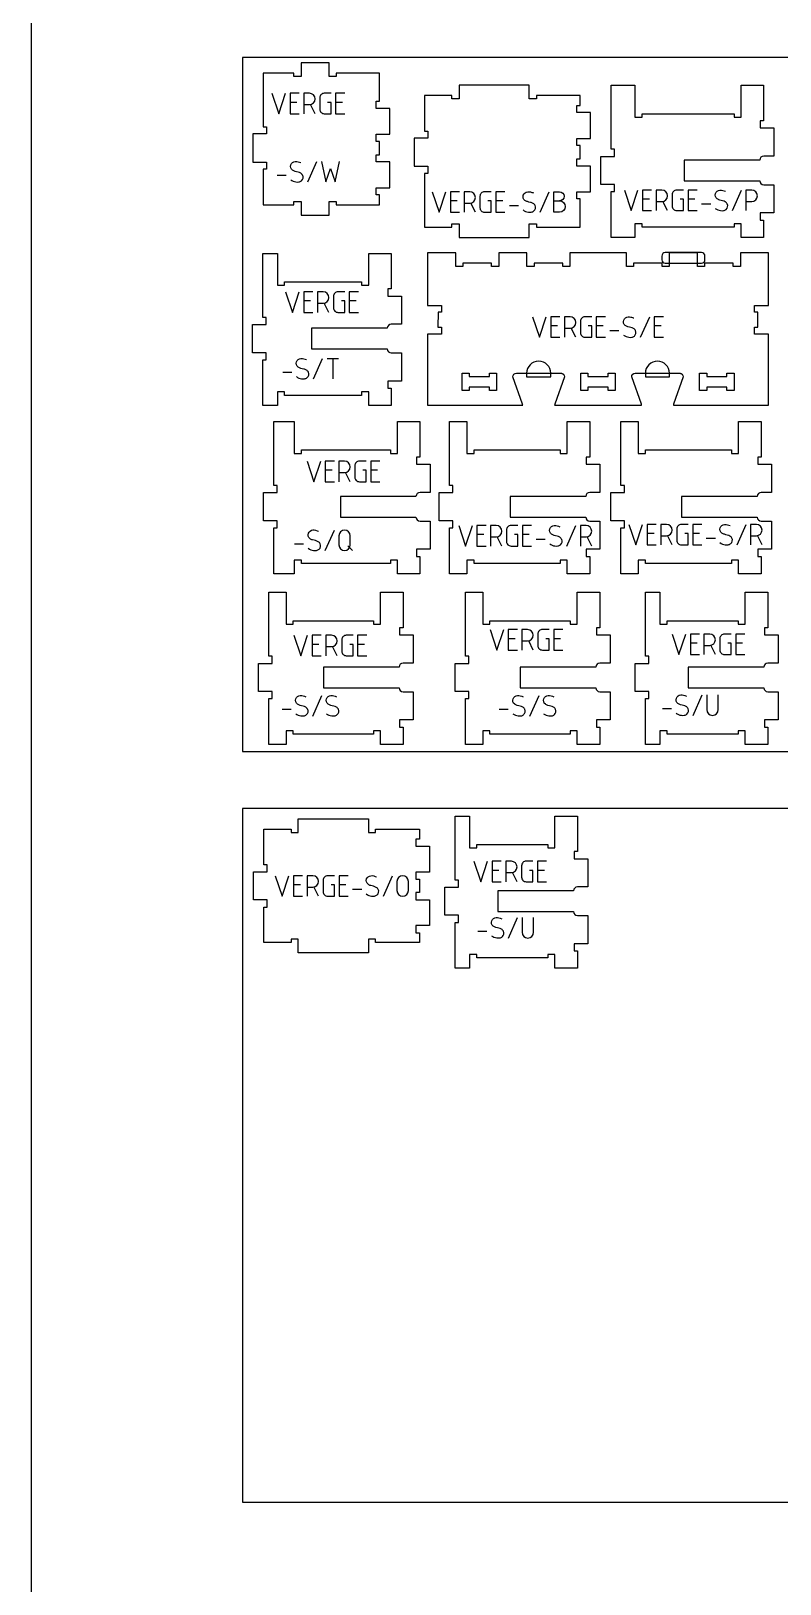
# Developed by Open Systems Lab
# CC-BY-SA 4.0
# Model space of a CAD drawing. Extents: x 0 to 4485, y 0 to 14364.
# Drawn here: x 0 to 1317, y 6535 to 9265 of the extents above; entities that cross this region are included whole.
import ezdxf

# ---------------------------------------------------------------- set-up
doc = ezdxf.new("R2010")
doc.units = 0
for name, color, linetype in [('0_SHEET_SPRUCEPLY_2440X122', 1, 'CONTINUOUS'), ('1_ANYTOOL_1MMDEEP_LABELS_S', 2, 'CONTINUOUS'), ('3_ANYTOOL_CUTTHROUGH_INSID', 4, 'CONTINUOUS'), ('4_ANYTOOL_CUTTHROUGH_OUTSI', 5, 'CONTINUOUS'), ('5_ANYTOOL_HALF_MILL_9MM_IN', 3, 'CONTINUOUS'), ('DONOTCUT', 7, 'CONTINUOUS')]:
    doc.layers.add(name, color=color, linetype=linetype)

msp = doc.modelspace()

# ---------------------------------------------------------------- linework, layer by layer
at = {"layer": '0_SHEET_SPRUCEPLY_2440X122'}
for points in [[(371.7, 9218.9), (371.7, 7998.9), (2811.7, 7998.9), (2811.7, 9218.9)], [(371.7, 7898.9), (371.7, 6678.9), (2811.7, 6678.9), (2811.7, 7898.9)]]:
    msp.add_lwpolyline(points, close=True, dxfattribs=at)
at = {"layer": '1_ANYTOOL_1MMDEEP_LABELS_S', "color": 2}
for points in [[(423.7, 9156.1), (435.7, 9120.1), (447.7, 9156.1)], [(471.7, 9156.1), (455.7, 9156.1), (455.7, 9120.1), (471.7, 9120.1)], [(551.7, 9156.1), (535.7, 9156.1), (535.7, 9120.1), (551.7, 9120.1)], [(467.7, 9140.1), (455.7, 9140.1)], [(499.7, 9120.1), (491.6, 9136.3)], [(547.7, 9140.1), (535.7, 9140.1)], [(432.7, 9012.1), (448.7, 9012.1)], [(486.7, 9000.1), (502.7, 9036.1)], [(510.7, 9036.1), (518.7, 9000.1), (526.7, 9024.1), (534.7, 9000.1), (542.7, 9036.1)], [(705.6, 8982.9), (717.6, 8946.9), (729.6, 8982.9)], [(753.6, 8982.9), (737.6, 8982.9), (737.6, 8946.9), (753.6, 8946.9)], [(833.6, 8982.9), (817.6, 8982.9), (817.6, 8946.9), (833.6, 8946.9)], [(895.6, 8946.9), (911.6, 8982.9)], [(1043.6, 8985.7), (1055.6, 8949.7), (1067.6, 8985.7)], [(1091.6, 8985.7), (1075.6, 8985.7), (1075.6, 8949.7), (1091.6, 8949.7)], [(1171.6, 8985.7), (1155.6, 8985.7), (1155.6, 8949.7), (1171.6, 8949.7)], [(1233.6, 8949.7), (1249.6, 8985.7)], [(749.6, 8966.9), (737.6, 8966.9)], [(781.6, 8946.9), (773.5, 8963.1)], [(829.6, 8966.9), (817.6, 8966.9)], [(841.6, 8958.9), (857.6, 8958.9)], [(1087.6, 8969.7), (1075.6, 8969.7)], [(1119.6, 8949.7), (1111.5, 8965.9)], [(1167.6, 8969.7), (1155.6, 8969.7)], [(1179.6, 8961.7), (1195.6, 8961.7)], [(447.8, 8806.9), (459.8, 8770.9), (471.8, 8806.9)], [(495.8, 8806.9), (479.8, 8806.9), (479.8, 8770.9), (495.8, 8770.9)], [(575.8, 8806.9), (559.8, 8806.9), (559.8, 8770.9), (575.8, 8770.9)], [(491.8, 8790.9), (479.8, 8790.9)], [(523.8, 8770.9), (515.7, 8787)], [(571.8, 8790.9), (559.8, 8790.9)], [(882.2, 8763), (894.2, 8727), (906.2, 8763)], [(930.2, 8763), (914.2, 8763), (914.2, 8727), (930.2, 8727)], [(926.2, 8747), (914.2, 8747)], [(958.2, 8727), (950.1, 8743.2)], [(1010.2, 8763), (994.2, 8763), (994.2, 8727), (1010.2, 8727)], [(1006.2, 8747), (994.2, 8747)], [(1018.2, 8739), (1034.2, 8739)], [(1072.2, 8727), (1088.2, 8763)], [(1112.2, 8763), (1096.2, 8763), (1096.2, 8727), (1112.2, 8727)], [(1108.2, 8747), (1096.2, 8747)], [(496.8, 8653.9), (512.8, 8689.9)], [(520.8, 8689.9), (540.8, 8689.9)], [(530.8, 8689.9), (530.8, 8653.9)], [(442.8, 8665.9), (458.8, 8665.9)], [(485.5, 8509.2), (497.5, 8473.2), (509.5, 8509.2)], [(533.5, 8509.2), (517.5, 8509.2), (517.5, 8473.2), (533.5, 8473.2)], [(529.5, 8493.2), (517.5, 8493.2)], [(613.5, 8509.2), (597.5, 8509.2), (597.5, 8473.2), (613.5, 8473.2)], [(609.5, 8493.2), (597.5, 8493.2)], [(561.5, 8473.2), (553.4, 8489.4)], [(517.5, 8352.2), (533.5, 8388.2)], [(752.3, 8396.1), (764.3, 8360.1), (776.3, 8396.1)], [(800.3, 8396.1), (784.3, 8396.1), (784.3, 8360.1), (800.3, 8360.1)], [(880.3, 8396.1), (864.3, 8396.1), (864.3, 8360.1), (880.3, 8360.1)], [(942.3, 8360.1), (958.3, 8396.1)], [(1051.8, 8398.1), (1063.8, 8362.1), (1075.8, 8398.1)], [(1099.8, 8398.1), (1083.8, 8398.1), (1083.8, 8362.1), (1099.8, 8362.1)], [(1095.8, 8382.1), (1083.8, 8382.1)], [(1179.8, 8398.1), (1163.8, 8398.1), (1163.8, 8362.1), (1179.8, 8362.1)], [(1175.8, 8382.1), (1163.8, 8382.1)], [(1241.8, 8362.1), (1257.8, 8398.1)], [(463.5, 8364.2), (479.5, 8364.2)], [(565.5, 8352.2), (557.5, 8360.2)], [(796.3, 8380.1), (784.3, 8380.1)], [(828.3, 8360.1), (820.2, 8376.3)], [(876.3, 8380.1), (864.3, 8380.1)], [(888.3, 8372.1), (904.3, 8372.1)], [(986.3, 8360.1), (978.2, 8376.3)], [(1127.8, 8362.1), (1119.7, 8378.3)], [(1187.8, 8374.1), (1203.8, 8374.1)], [(1285.8, 8362.1), (1277.7, 8378.3)], [(462.5, 8203.2), (474.5, 8167.2), (486.5, 8203.2)], [(510.5, 8203.2), (494.5, 8203.2), (494.5, 8167.2), (510.5, 8167.2)], [(590.5, 8203.2), (574.5, 8203.2), (574.5, 8167.2), (590.5, 8167.2)], [(807.5, 8213.2), (819.5, 8177.2), (831.5, 8213.2)], [(855.5, 8213.2), (839.5, 8213.2), (839.5, 8177.2), (855.5, 8177.2)], [(851.5, 8197.2), (839.5, 8197.2)], [(883.5, 8177.2), (875.4, 8193.4)], [(935.5, 8213.2), (919.5, 8213.2), (919.5, 8177.2), (935.5, 8177.2)], [(931.5, 8197.2), (919.5, 8197.2)], [(1127.7, 8205.4), (1139.7, 8169.4), (1151.7, 8205.4)], [(1175.7, 8205.4), (1159.7, 8205.4), (1159.7, 8169.4), (1175.7, 8169.4)], [(1255.7, 8205.4), (1239.7, 8205.4), (1239.7, 8169.4), (1255.7, 8169.4)], [(506.5, 8187.2), (494.5, 8187.2)], [(538.5, 8167.2), (530.4, 8183.4)], [(586.5, 8187.2), (574.5, 8187.2)], [(1171.7, 8189.4), (1159.7, 8189.4)], [(1203.7, 8169.4), (1195.6, 8185.6)], [(1251.7, 8189.4), (1239.7, 8189.4)], [(495.5, 8061.2), (511.5, 8097.2)], [(877.5, 8061.2), (893.5, 8097.2)], [(1164.7, 8062.4), (1180.7, 8098.4)], [(441.5, 8073.2), (457.5, 8073.2)], [(823.5, 8073.2), (839.5, 8073.2)], [(1110.7, 8074.4), (1126.7, 8074.4)], [(778.9, 7805.9), (790.9, 7769.9), (802.9, 7805.9)], [(826.9, 7805.9), (810.9, 7805.9), (810.9, 7769.9), (826.9, 7769.9)], [(822.9, 7789.9), (810.9, 7789.9)], [(854.9, 7769.9), (846.8, 7786.1)], [(906.9, 7805.9), (890.9, 7805.9), (890.9, 7769.9), (906.9, 7769.9)], [(902.9, 7789.9), (890.9, 7789.9)], [(429.7, 7780.5), (441.7, 7744.5), (453.7, 7780.5)], [(477.7, 7780.5), (461.7, 7780.5), (461.7, 7744.5), (477.7, 7744.5)], [(473.7, 7764.5), (461.7, 7764.5)], [(505.7, 7744.5), (497.6, 7760.7)], [(557.7, 7780.5), (541.7, 7780.5), (541.7, 7744.5), (557.7, 7744.5)], [(553.7, 7764.5), (541.7, 7764.5)], [(565.7, 7756.5), (581.7, 7756.5)], [(619.7, 7744.5), (635.7, 7780.5)], [(839.9, 7670.9), (855.9, 7706.9)], [(785.9, 7682.9), (801.9, 7682.9)]]:
    msp.add_lwpolyline(points, dxfattribs=at)
for points in [[(479.7, 9136.1), (489.7, 9136.1, 1), (489.7, 9156.1), (479.7, 9156.1), (479.7, 9120.1)], [(527.7, 9156.1), (515.7, 9156.1, 0.414214), (507.7, 9148.1), (507.7, 9128.1, 0.414214), (515.7, 9120.1), (527.7, 9120.1), (527.7, 9140.1), (521.7, 9140.1)], [(456.7, 9004.1, 0.136555), (466, 9000.2, 0.071716), (471.1, 9000.3, 0.133522), (475.8, 9002.4, 0.344001), (477.8, 9011.8, 0.153745), (474.3, 9015.6, 0.071568), (469.6, 9017.4, -0.00912), (464.5, 9018.7, -0.090615), (459.9, 9020.8, -0.340346), (457.1, 9030.2, -0.284273), (464.8, 9036.1, -0.092596), (469.8, 9035.6, -0.017533), (474.7, 9034.1)], [(761.6, 8962.9), (771.6, 8962.9, 1), (771.6, 8982.9), (761.6, 8982.9), (761.6, 8946.9)], [(809.6, 8982.9), (797.6, 8982.9, 0.414214), (789.6, 8974.9), (789.6, 8954.9, 0.414214), (797.6, 8946.9), (809.6, 8946.9), (809.6, 8966.9), (803.6, 8966.9)], [(865.6, 8950.9, 0.136555), (874.8, 8947, 0.071716), (880, 8947.1, 0.133522), (884.6, 8949.3, 0.344001), (886.6, 8958.7, 0.153745), (883.2, 8962.4, 0.071568), (878.4, 8964.2, -0.00912), (873.3, 8965.5, -0.090615), (868.7, 8967.7, -0.340346), (865.9, 8977.1, -0.284273), (873.6, 8982.9, -0.092596), (878.6, 8982.5, -0.017533), (883.6, 8980.9)], [(919.6, 8966.9), (929.6, 8966.9, -1), (929.6, 8946.9), (919.6, 8946.9), (919.6, 8982.9), (929.6, 8982.9, -1), (929.6, 8966.9)], [(1099.6, 8965.7), (1109.6, 8965.7, 1), (1109.6, 8985.7), (1099.6, 8985.7), (1099.6, 8949.7)], [(1147.6, 8985.7), (1135.6, 8985.7, 0.414214), (1127.6, 8977.7), (1127.6, 8957.7, 0.414214), (1135.6, 8949.7), (1147.6, 8949.7), (1147.6, 8969.7), (1141.6, 8969.7)], [(1203.6, 8953.7, 0.136555), (1212.9, 8949.8, 0.071716), (1218, 8949.9, 0.133522), (1222.6, 8952, 0.344001), (1224.7, 8961.4, 0.153745), (1221.2, 8965.2, 0.071568), (1216.5, 8967, -0.00912), (1211.3, 8968.3, -0.090615), (1206.8, 8970.5, -0.340346), (1204, 8979.8, -0.284273), (1211.7, 8985.7, -0.092596), (1216.7, 8985.3, -0.017533), (1221.6, 8983.7)], [(1257.6, 8965.7), (1267.6, 8965.7, 1), (1267.6, 8985.7), (1257.6, 8985.7), (1257.6, 8949.7)], [(503.8, 8786.9), (513.8, 8786.9, 1), (513.8, 8806.9), (503.8, 8806.9), (503.8, 8770.9)], [(551.8, 8806.9), (539.8, 8806.9, 0.414214), (531.8, 8798.9), (531.8, 8778.9, 0.414214), (539.8, 8770.9), (551.8, 8770.9), (551.8, 8790.9), (545.8, 8790.9)], [(938.2, 8743), (948.2, 8743, 1), (948.2, 8763), (938.2, 8763), (938.2, 8727)], [(986.2, 8763), (974.2, 8763, 0.414214), (966.2, 8755), (966.2, 8735, 0.414214), (974.2, 8727), (986.2, 8727), (986.2, 8747), (980.2, 8747)], [(1042.2, 8731, 0.136555), (1051.4, 8727.1, 0.071716), (1056.6, 8727.2, 0.133522), (1061.2, 8729.3, 0.344001), (1063.3, 8738.8, 0.153745), (1059.8, 8742.5, 0.071568), (1055.1, 8744.3, -0.00912), (1049.9, 8745.6, -0.090615), (1045.3, 8747.8, -0.340346), (1042.5, 8757.2, -0.284273), (1050.2, 8763, -0.092596), (1055.2, 8762.6, -0.017533), (1060.2, 8761)], [(466.8, 8657.9, 0.136555), (476, 8654, 0.071716), (481.2, 8654.1, 0.133522), (485.8, 8656.2, 0.344001), (487.8, 8665.6, 0.153745), (484.4, 8669.3, 0.071568), (479.6, 8671.2, -0.00912), (474.5, 8672.4, -0.090615), (469.9, 8674.6, -0.340346), (467.1, 8684, -0.284273), (474.8, 8689.9, -0.092596), (479.8, 8689.4, -0.017533), (484.8, 8687.9)], [(541.5, 8489.2), (551.5, 8489.2, 1), (551.5, 8509.2), (541.5, 8509.2), (541.5, 8473.2)], [(589.5, 8509.2), (577.5, 8509.2, 0.414214), (569.5, 8501.2), (569.5, 8481.2, 0.414214), (577.5, 8473.2), (589.5, 8473.2), (589.5, 8493.2), (583.5, 8493.2)], [(487.5, 8356.2, 0.136555), (496.8, 8352.4, 0.071716), (501.9, 8352.5, 0.133522), (506.6, 8354.6, 0.344001), (508.6, 8364, 0.153745), (505.1, 8367.7, 0.071568), (500.4, 8369.6, -0.00912), (495.3, 8370.8, -0.090615), (490.7, 8373, -0.340346), (487.9, 8382.4, -0.284273), (495.6, 8388.3, -0.092596), (500.6, 8387.8, -0.017533), (505.5, 8386.2)], [(808.3, 8376.1), (818.3, 8376.1, 1), (818.3, 8396.1), (808.3, 8396.1), (808.3, 8360.1)], [(856.3, 8396.1), (844.3, 8396.1, 0.414214), (836.3, 8388.1), (836.3, 8368.1, 0.414214), (844.3, 8360.1), (856.3, 8360.1), (856.3, 8380.1), (850.3, 8380.1)], [(912.3, 8364.1, 0.136555), (921.6, 8360.2, 0.071716), (926.7, 8360.3, 0.133522), (931.3, 8362.4, 0.344001), (933.4, 8371.8, 0.153745), (929.9, 8375.6, 0.071568), (925.2, 8377.4, -0.00912), (920, 8378.7, -0.090615), (915.4, 8380.8, -0.340346), (912.7, 8390.2, -0.284273), (920.4, 8396.1, -0.092596), (925.4, 8395.6, -0.017533), (930.3, 8394.1)], [(966.3, 8376.1), (976.3, 8376.1, 1), (976.3, 8396.1), (966.3, 8396.1), (966.3, 8360.1)], [(1107.8, 8378.1), (1117.8, 8378.1, 1), (1117.8, 8398.1), (1107.8, 8398.1), (1107.8, 8362.1)], [(1155.8, 8398.1), (1143.8, 8398.1, 0.414214), (1135.8, 8390.1), (1135.8, 8370.1, 0.414214), (1143.8, 8362.1), (1155.8, 8362.1), (1155.8, 8382.1), (1149.8, 8382.1)], [(1211.8, 8366.1, 0.136555), (1221.1, 8362.2, 0.071716), (1226.2, 8362.3, 0.133522), (1230.8, 8364.4, 0.344001), (1232.9, 8373.8, 0.153745), (1229.4, 8377.6, 0.071568), (1224.7, 8379.4, -0.00912), (1219.6, 8380.7, -0.090615), (1215, 8382.8, -0.340346), (1212.2, 8392.2, -0.284273), (1219.9, 8398.1, -0.092596), (1224.9, 8397.6, -0.017533), (1229.8, 8396.1)], [(1265.8, 8378.1), (1275.8, 8378.1, 1), (1275.8, 8398.1), (1265.8, 8398.1), (1265.8, 8362.1)], [(518.5, 8183.2), (528.5, 8183.2, 1), (528.5, 8203.2), (518.5, 8203.2), (518.5, 8167.2)], [(566.5, 8203.2), (554.5, 8203.2, 0.414214), (546.5, 8195.2), (546.5, 8175.2, 0.414214), (554.5, 8167.2), (566.5, 8167.2), (566.5, 8187.2), (560.5, 8187.2)], [(863.5, 8193.2), (873.5, 8193.2, 1), (873.5, 8213.2), (863.5, 8213.2), (863.5, 8177.2)], [(911.5, 8213.2), (899.5, 8213.2, 0.414214), (891.5, 8205.2), (891.5, 8185.2, 0.414214), (899.5, 8177.2), (911.5, 8177.2), (911.5, 8197.2), (905.5, 8197.2)], [(1183.7, 8185.4), (1193.7, 8185.4, 1), (1193.7, 8205.4), (1183.7, 8205.4), (1183.7, 8169.4)], [(1231.7, 8205.4), (1219.7, 8205.4, 0.414214), (1211.7, 8197.4), (1211.7, 8177.4, 0.414214), (1219.7, 8169.4), (1231.7, 8169.4), (1231.7, 8189.4), (1225.7, 8189.4)], [(465.5, 8065.2, 0.136555), (474.8, 8061.4, 0.071716), (479.9, 8061.5, 0.133522), (484.5, 8063.6, 0.344001), (486.6, 8073, 0.153745), (483.1, 8076.7, 0.071568), (478.4, 8078.5, -0.00912), (473.2, 8079.8, -0.090615), (468.6, 8082, -0.340346), (465.8, 8091.4, -0.284273), (473.5, 8097.2, -0.092596), (478.6, 8096.8, -0.017533), (483.5, 8095.2)], [(519.5, 8065.2, 0.136555), (528.8, 8061.4, 0.071716), (533.9, 8061.5, 0.133522), (538.5, 8063.6, 0.344001), (540.6, 8073, 0.153745), (537.1, 8076.7, 0.071568), (532.4, 8078.5, -0.00912), (527.2, 8079.8, -0.090615), (522.6, 8082, -0.340346), (519.8, 8091.4, -0.284273), (527.5, 8097.2, -0.092596), (532.6, 8096.8, -0.017533), (537.5, 8095.2)], [(847.5, 8065.2, 0.136555), (856.8, 8061.4, 0.071716), (861.9, 8061.5, 0.133522), (866.5, 8063.6, 0.344001), (868.6, 8073, 0.153745), (865.1, 8076.7, 0.071568), (860.4, 8078.5, -0.00912), (855.3, 8079.8, -0.090615), (850.7, 8082, -0.340346), (847.9, 8091.4, -0.284273), (855.6, 8097.2, -0.092596), (860.6, 8096.8, -0.017533), (865.5, 8095.2)], [(901.5, 8065.2, 0.136555), (910.8, 8061.4, 0.071716), (915.9, 8061.5, 0.133522), (920.5, 8063.6, 0.344001), (922.6, 8073, 0.153745), (919.1, 8076.7, 0.071568), (914.4, 8078.5, -0.00912), (909.3, 8079.8, -0.090615), (904.7, 8082, -0.340346), (901.9, 8091.4, -0.284273), (909.6, 8097.2, -0.092596), (914.6, 8096.8, -0.017533), (919.5, 8095.2)], [(1134.7, 8066.4, 0.136555), (1144, 8062.5, 0.071716), (1149.1, 8062.6, 0.133522), (1153.8, 8064.7, 0.344001), (1155.8, 8074.1, 0.153745), (1152.3, 8077.9, 0.071568), (1147.6, 8079.7, -0.00912), (1142.5, 8081, -0.090615), (1137.9, 8083.2, -0.340346), (1135.1, 8092.5, -0.284273), (1142.8, 8098.4, -0.092596), (1147.8, 8098, -0.017533), (1152.7, 8096.4)], [(1188.7, 8098.4), (1188.7, 8072.4, 1), (1208.7, 8072.4), (1208.7, 8098.4)], [(834.9, 7785.9), (844.9, 7785.9, 1), (844.9, 7805.9), (834.9, 7805.9), (834.9, 7769.9)], [(882.9, 7805.9), (870.9, 7805.9, 0.414214), (862.9, 7797.9), (862.9, 7777.9, 0.414214), (870.9, 7769.9), (882.9, 7769.9), (882.9, 7789.9), (876.9, 7789.9)], [(485.7, 7760.5), (495.7, 7760.5, 1), (495.7, 7780.5), (485.7, 7780.5), (485.7, 7744.5)], [(533.7, 7780.5), (521.7, 7780.5, 0.414214), (513.7, 7772.5), (513.7, 7752.5, 0.414214), (521.7, 7744.5), (533.7, 7744.5), (533.7, 7764.5), (527.7, 7764.5)], [(589.7, 7748.5, 0.136555), (599, 7744.6, 0.071716), (604.1, 7744.7, 0.133522), (608.7, 7746.9, 0.344001), (610.8, 7756.3, 0.153745), (607.3, 7760, 0.071568), (602.6, 7761.8, -0.00912), (597.4, 7763.1, -0.090615), (592.9, 7765.3, -0.340346), (590.1, 7774.7, -0.284273), (597.8, 7780.5, -0.092596), (602.8, 7780.1, -0.017533), (607.7, 7778.5)], [(809.9, 7674.9, 0.136555), (819.2, 7671.1, 0.071716), (824.3, 7671.2, 0.133522), (829, 7673.3, 0.344001), (831, 7682.7, 0.153745), (827.5, 7686.4, 0.071568), (822.8, 7688.2, -0.00912), (817.7, 7689.5, -0.090615), (813.1, 7691.7, -0.340346), (810.3, 7701.1, -0.284273), (818, 7706.9, -0.092596), (823, 7706.5, -0.017533), (827.9, 7704.9)], [(863.9, 7706.9), (863.9, 7680.9, 1), (883.9, 7680.9), (883.9, 7706.9)]]:
    msp.add_lwpolyline(points, format="xyb", dxfattribs=at)
for points in [[(541.5, 8362.2, 1), (561.5, 8362.2), (561.5, 8378.2, 1), (541.5, 8378.2)], [(643.7, 7754.5, 1), (663.7, 7754.5), (663.7, 7770.5, 1), (643.7, 7770.5)]]:
    msp.add_lwpolyline(points, format="xyb", close=True, dxfattribs=at)
at = {"layer": '3_ANYTOOL_CUTTHROUGH_INSID'}
for points in [[(806.2, 8639.4), (770.7, 8639.4), (770.7, 8633.4), (758.2, 8633.4), (758.2, 8663.9), (770.7, 8663.9), (770.7, 8657.9), (806.2, 8657.9), (806.2, 8663.9), (818.7, 8663.9), (818.7, 8633.4), (806.2, 8633.4)], [(1015.1, 8639.4), (979.6, 8639.4), (979.6, 8633.4), (967.1, 8633.4), (967.1, 8663.9), (979.6, 8663.9), (979.6, 8657.9), (1015.1, 8657.9), (1015.1, 8663.9), (1027.6, 8663.9), (1027.6, 8633.4), (1015.1, 8633.4)], [(1224, 8639.4), (1188.5, 8639.4), (1188.5, 8633.4), (1176, 8633.4), (1176, 8663.9), (1188.5, 8663.9), (1188.5, 8657.9), (1224, 8657.9), (1224, 8663.9), (1236.5, 8663.9), (1236.5, 8633.4), (1224, 8633.4)]]:
    msp.add_lwpolyline(points, close=True, dxfattribs=at)
at = {"layer": '4_ANYTOOL_CUTTHROUGH_OUTSI'}
for points in [[(613.1, 9142), (613.1, 9191.5), (536.9, 9191.5), (536.9, 9185.5), (524.4, 9185.5), (524.4, 9209.5), (474.9, 9209.5), (474.9, 9185.5), (462.4, 9185.5), (462.4, 9191.5), (408.3, 9191.5), (408.3, 9097), (414.3, 9097), (414.3, 9084.5), (390.3, 9084.5), (390.3, 9035), (414.3, 9035), (414.3, 9022.5), (408.3, 9022.5), (408.3, 8960), (462.4, 8960), (462.4, 8966), (474.9, 8966), (474.9, 8942), (524.4, 8942), (524.4, 8966), (536.9, 8966), (536.9, 8960), (613.1, 8960), (613.1, 8977.5), (607.1, 8977.5), (607.1, 8990), (631.1, 8990), (631.1, 9035.5), (607.1, 9035.5), (607.1, 9048), (613.1, 9048), (613.1, 9071.5), (607.1, 9071.5), (607.1, 9084), (631.1, 9084), (631.1, 9129.5), (607.1, 9129.5), (607.1, 9142)], [(888.9, 8920.7), (966.1, 8920.7), (966.1, 8970.2), (960.1, 8970.2), (960.1, 8982.7), (984.1, 8982.7), (984.1, 9028.2), (960.1, 9028.2), (960.1, 9040.7), (966.1, 9040.7), (966.1, 9064.2), (960.1, 9064.2), (960.1, 9076.7), (984.1, 9076.7), (984.1, 9122.2), (960.1, 9122.2), (960.1, 9134.7), (966.1, 9134.7), (966.1, 9152.2), (888.9, 9152.2), (888.9, 9146.2), (876.4, 9146.2), (876.4, 9170.2), (752.9, 9170.2), (752.9, 9146.2), (740.4, 9146.2), (740.4, 9152.2), (692.2, 9152.2), (692.2, 9089.7), (698.2, 9089.7), (698.2, 9077.2), (674.2, 9077.2), (674.2, 9027.7), (698.2, 9027.7), (698.2, 9015.2), (692.2, 9015.2), (692.2, 8920.7), (740.4, 8920.7), (740.4, 8926.7), (752.9, 8926.7), (752.9, 8902.7), (876.4, 8902.7), (876.4, 8926.7), (888.9, 8926.7)], [(606, 7862.3), (683.1, 7862.3), (683.1, 7844.8), (677.1, 7844.8), (677.1, 7832.3), (701.1, 7832.3), (701.1, 7786.8), (677.1, 7786.8), (677.1, 7774.3), (683.1, 7774.3), (683.1, 7750.8), (677.1, 7750.8), (677.1, 7738.3), (701.1, 7738.3), (701.1, 7692.8), (677.1, 7692.8), (677.1, 7680.3), (683.1, 7680.3), (683.1, 7662.8), (606, 7662.8), (606, 7668.8), (593.5, 7668.8), (593.5, 7644.8), (470, 7644.8), (470, 7668.8), (457.5, 7668.8), (457.5, 7662.8), (409.2, 7662.8), (409.2, 7725.3), (415.2, 7725.3), (415.2, 7737.8), (391.2, 7737.8), (391.2, 7787.3), (415.2, 7787.3), (415.2, 7799.8), (409.2, 7799.8), (409.2, 7862.3), (457.5, 7862.3), (457.5, 7856.3), (470, 7856.3), (470, 7880.3), (593.5, 7880.3), (593.5, 7856.3), (606, 7856.3)]]:
    msp.add_lwpolyline(points, close=True, dxfattribs=at)
for points in [[(1288.9, 9045.7, 0.404147), (1281.7, 9038.7), (1148.6, 9038.7), (1148.6, 9038.4), (1148.6, 9002.4), (1148.6, 9002.2), (1281.7, 9002.2), (1281.7, 9002.2, 0.404147), (1288.9, 8995.2), (1306.6, 8995.2), (1306.6, 8945.7), (1282.6, 8945.7), (1282.6, 8945.4), (1282.6, 8933.4), (1282.6, 8933.2), (1288.6, 8933.2), (1288.6, 8902.7), (1249.1, 8902.7), (1249.1, 8926.4), (1249.1, 8926.7), (1236.6, 8926.7), (1236.6, 8920.7), (1074.7, 8920.7), (1074.7, 8926.4), (1074.7, 8926.7), (1062.2, 8926.7), (1062.2, 8926.4), (1062.2, 8902.7), (1020.4, 8902.7), (1020.4, 8983.2), (1026.4, 8983.2), (1026.4, 8983.4), (1026.4, 8995.4), (1026.4, 8995.7), (1002.4, 8995.7), (1002.4, 9045.2), (1026.4, 9045.2), (1026.4, 9057.4), (1026.4, 9057.7), (1020.4, 9057.7), (1020.4, 9170.2), (1062.2, 9170.2), (1062.2, 9114.4), (1062.2, 9114.2), (1074.7, 9114.2), (1074.7, 9120.2), (1236.6, 9120.2), (1236.6, 9114.4), (1236.6, 9114.2), (1236.9, 9114.2), (1248.9, 9114.2), (1249.1, 9114.2), (1249.1, 9114.4), (1249.1, 9170.2), (1288.6, 9170.2), (1288.6, 9107.7), (1282.6, 9107.7), (1282.6, 9107.4), (1282.6, 9095.4), (1282.6, 9095.2), (1306.6, 9095.2), (1306.6, 9045.7), (1288.9, 9045.7)], [(633.7, 8750, 0.404147), (626.5, 8743), (493.7, 8743), (493.5, 8743), (493.5, 8742.8), (493.5, 8706.8), (493.5, 8706.5), (493.7, 8706.5), (626.5, 8706.5), (626.5, 8706.5, 0.404147), (633.7, 8699.5), (651.5, 8699.5), (651.5, 8650), (627.5, 8650), (627.5, 8649.8), (627.5, 8637.8), (627.5, 8637.5), (633.5, 8637.5), (633.5, 8607), (594, 8607), (594, 8630.8), (594, 8631), (581.5, 8631), (581.5, 8625), (445.9, 8625), (445.9, 8631), (433.4, 8631), (433.4, 8630.8), (433.4, 8607), (407.7, 8607), (407.7, 8687.5), (413.7, 8687.5), (413.7, 8700), (389.7, 8700), (389.7, 8749.5), (413.7, 8749.5), (413.7, 8749.8), (413.7, 8761.8), (413.7, 8762), (407.7, 8762), (407.7, 8874.5), (433.4, 8874.5), (433.4, 8818.8), (433.4, 8818.5), (445.9, 8818.5), (445.9, 8824.5), (581.5, 8824.5), (581.5, 8818.5), (581.7, 8818.5), (593.7, 8818.5), (594, 8818.5), (594, 8818.8), (594, 8874.5), (633.5, 8874.5), (633.5, 8812), (627.7, 8812), (627.5, 8812), (627.5, 8811.8), (627.5, 8799.8), (627.5, 8799.5), (651.5, 8799.5), (651.5, 8750), (633.7, 8750)], [(864.8, 8607.9, 0.061485), (864.6, 8609.3), (847.7, 8657.6), (847.7, 8657.6), (847.7, 8657.7), (847.7, 8657.7, -0.414214), (853.9, 8663.9), (931.9, 8663.9), (932.1, 8663.9), (932.2, 8663.9), (932.4, 8663.9), (932.5, 8663.9), (932.7, 8663.9), (932.8, 8663.9), (933, 8663.8), (933.1, 8663.8), (933.3, 8663.8), (933.4, 8663.7), (933.6, 8663.7), (933.7, 8663.6), (933.9, 8663.6), (934, 8663.6), (934.2, 8663.5), (934.3, 8663.4), (934.4, 8663.4), (934.6, 8663.3), (934.7, 8663.2), (934.9, 8663.2), (935, 8663.1), (935.1, 8663), (935.3, 8662.9), (935.4, 8662.9), (935.5, 8662.8), (935.6, 8662.7), (935.8, 8662.6), (935.9, 8662.5), (936, 8662.4), (936.1, 8662.3), (936.2, 8662.2), (936.3, 8662.1, -0.198912), (938.2, 8657.7), (938.2, 8657.6), (938.1, 8657.6), (921.2, 8609.3), (921.2, 8609.3, 0.061485), (921, 8607.9), (1073.7, 8607.9, 0.061485), (1073.5, 8609.3), (1056.6, 8657.6), (1056.6, 8657.6), (1056.6, 8657.7), (1056.6, 8657.7, -0.414214), (1062.8, 8663.9), (1140.8, 8663.9), (1141, 8663.9), (1141.1, 8663.9), (1141.3, 8663.9), (1141.4, 8663.9), (1141.6, 8663.9), (1141.7, 8663.9), (1141.9, 8663.8), (1142, 8663.8), (1142.2, 8663.8), (1142.3, 8663.7), (1142.5, 8663.7), (1142.6, 8663.6), (1142.8, 8663.6), (1142.9, 8663.6), (1143.1, 8663.5), (1143.2, 8663.4), (1143.3, 8663.4), (1143.5, 8663.3), (1143.6, 8663.2), (1143.8, 8663.2), (1143.9, 8663.1), (1144, 8663), (1144.2, 8662.9), (1144.3, 8662.9), (1144.4, 8662.8), (1144.5, 8662.7), (1144.7, 8662.6), (1144.8, 8662.5), (1144.9, 8662.4), (1145, 8662.3), (1145.1, 8662.2), (1145.2, 8662.1, -0.198912), (1147.1, 8657.7), (1147.1, 8657.6), (1147, 8657.6), (1130.2, 8609.3), (1130.2, 8609.3, 0.061485), (1129.9, 8607.9), (1297, 8607.9), (1297, 8732.4), (1272.3, 8732.4), (1272.3, 8744.9), (1278.3, 8744.9), (1278.3, 8771.4), (1272.3, 8771.4), (1272.3, 8782.7), (1272.3, 8782.9), (1297, 8782.9), (1297, 8875.4), (1247.7, 8875.4), (1247.7, 8851.7), (1247.7, 8851.4), (1235.2, 8851.4), (1235.2, 8857.4), (1184.7, 8857.4), (1184.7, 8851.7), (1184.7, 8851.4), (1172.2, 8851.4), (1172.2, 8851.7), (1172.2, 8875.4), (1122.7, 8875.4), (1122.7, 8851.7), (1122.7, 8851.4), (1110.2, 8851.4), (1110.2, 8857.4), (1059.7, 8857.4), (1059.7, 8851.7), (1059.7, 8851.4), (1047.2, 8851.4), (1047.2, 8851.7), (1047.2, 8875.4), (947.7, 8875.4), (947.7, 8851.7), (947.7, 8851.4), (935.2, 8851.4), (935.2, 8851.7), (935.2, 8857.4), (884.7, 8857.4), (884.7, 8851.4), (872.2, 8851.4), (872.2, 8851.7), (872.2, 8875.4), (822.7, 8875.4), (822.7, 8851.4), (810.2, 8851.4), (810.2, 8857.4), (759.7, 8857.4), (759.7, 8851.4), (747.2, 8851.4), (747.2, 8851.7), (747.2, 8875.4), (697.4, 8875.4), (697.4, 8782.9), (721.9, 8782.9), (721.9, 8782.7), (721.9, 8771.4), (715.9, 8771.4), (715.8, 8744.9), (721.8, 8744.9), (721.8, 8732.4), (697.4, 8732.4), (697.4, 8607.9), (864.8, 8607.9)], [(684.4, 8454.4, 0.404147), (677.1, 8447.4), (544.4, 8447.4), (544.1, 8447.4), (544.1, 8447.1), (544.1, 8411.1), (544.1, 8410.9), (544.4, 8410.9), (677.1, 8410.9), (677.1, 8410.9, 0.404147), (684.4, 8403.9), (702.1, 8403.9), (702.1, 8354.4), (678.1, 8354.4), (678.1, 8341.9), (684.1, 8341.9), (684.1, 8311.4), (644.6, 8311.4), (644.6, 8335.4), (632.1, 8335.4), (632.1, 8329.4), (475.6, 8329.4), (475.6, 8335.4), (463.1, 8335.4), (463.1, 8311.4), (427, 8311.4), (427, 8391.9), (433, 8391.9), (433, 8404.4), (409, 8404.4), (409, 8453.9), (433, 8453.9), (433, 8454.1), (433, 8466.4), (427, 8466.4), (427, 8578.9), (463.1, 8578.9), (463.1, 8523.1), (463.1, 8522.9), (475.6, 8522.9), (475.6, 8523.1), (475.6, 8528.9), (632.1, 8528.9), (632.1, 8523.1), (632.1, 8522.9), (632.4, 8522.9), (644.4, 8522.9), (644.6, 8522.9), (644.6, 8523.1), (644.6, 8578.9), (684.1, 8578.9), (684.1, 8516.4), (678.1, 8516.4), (678.1, 8503.9), (702.1, 8503.9), (702.1, 8454.4), (684.4, 8454.4)], [(982.9, 8454.4, 0.404147), (975.7, 8447.4), (842.7, 8447.4), (842.7, 8447.1), (842.7, 8411.1), (842.7, 8410.9), (975.7, 8410.9), (975.7, 8410.9, 0.404147), (982.9, 8403.9), (1000.7, 8403.9), (1000.7, 8354.4), (976.7, 8354.4), (976.7, 8341.9), (982.7, 8341.9), (982.7, 8311.4), (943.2, 8311.4), (943.2, 8335.4), (930.7, 8335.4), (930.7, 8329.4), (779.2, 8329.4), (779.2, 8335.4), (766.7, 8335.4), (766.7, 8335.1), (766.7, 8311.4), (736, 8311.4), (736, 8391.9), (742, 8391.9), (742, 8404.4), (718, 8404.4), (718, 8453.9), (742, 8453.9), (742, 8454.1), (742, 8466.4), (736, 8466.4), (736, 8578.9), (766.7, 8578.9), (766.7, 8523.1), (766.7, 8522.9), (779.2, 8522.9), (779.2, 8528.9), (930.7, 8528.9), (930.7, 8522.9), (930.9, 8522.9), (942.9, 8522.9), (943.2, 8522.9), (943.2, 8523.1), (943.2, 8578.9), (982.7, 8578.9), (982.7, 8516.4), (976.7, 8516.4), (976.7, 8504.1), (976.7, 8503.9), (1000.7, 8503.9), (1000.7, 8454.4), (982.9, 8454.4)], [(1284.4, 8454.4, 0.404147), (1277.2, 8447.4), (1144.4, 8447.4), (1144.2, 8447.4), (1144.2, 8447.1), (1144.2, 8411.1), (1144.2, 8410.9), (1277.2, 8410.9), (1277.2, 8410.9, 0.404147), (1284.4, 8403.9), (1302.2, 8403.9), (1302.2, 8354.4), (1278.2, 8354.4), (1278.2, 8341.9), (1284.2, 8341.9), (1284.2, 8311.4), (1244.7, 8311.4), (1244.7, 8335.4), (1232.2, 8335.4), (1232.2, 8335.1), (1232.2, 8329.4), (1080.7, 8329.4), (1080.7, 8335.1), (1080.7, 8335.4), (1068.2, 8335.4), (1068.2, 8335.1), (1068.2, 8311.4), (1037.6, 8311.4), (1037.6, 8391.9), (1043.6, 8391.9), (1043.6, 8404.4), (1019.6, 8404.4), (1019.6, 8453.9), (1043.6, 8453.9), (1043.6, 8454.1), (1043.6, 8466.4), (1037.6, 8466.4), (1037.6, 8578.9), (1068.2, 8578.9), (1068.2, 8523.1), (1068.2, 8522.9), (1080.7, 8522.9), (1080.7, 8523.1), (1080.7, 8528.9), (1232.2, 8528.9), (1232.2, 8522.9), (1232.4, 8522.9), (1244.4, 8522.9), (1244.7, 8522.9), (1244.7, 8523.1), (1244.7, 8578.9), (1284.2, 8578.9), (1284.2, 8516.4), (1278.4, 8516.4), (1278.2, 8516.4), (1278.2, 8516.1), (1278.2, 8504.1), (1278.2, 8503.9), (1302.2, 8503.9), (1302.2, 8454.4), (1284.4, 8454.4)], [(654.6, 8154.3, 0.404147), (647.3, 8147.3), (514.3, 8147.3), (514.3, 8147), (514.3, 8111), (514.3, 8110.8), (514.6, 8110.8), (647.3, 8110.8), (647.3, 8110.8, 0.404147), (654.6, 8103.8), (672.3, 8103.8), (672.3, 8054.3), (648.3, 8054.3), (648.3, 8054), (648.3, 8042), (648.3, 8041.8), (654.3, 8041.8), (654.3, 8011.3), (614.8, 8011.3), (614.8, 8035), (614.8, 8035.3), (602.3, 8035.3), (602.3, 8029.3), (461.3, 8029.3), (461.3, 8035.3), (448.8, 8035.3), (448.8, 8035), (448.8, 8011.3), (418.2, 8011.3), (418.2, 8091.8), (424.2, 8091.8), (424.2, 8092), (424.2, 8104.3), (400.2, 8104.3), (400.2, 8153.8), (424.2, 8153.8), (424.2, 8154), (424.2, 8166), (424.2, 8166.3), (418.2, 8166.3), (418.2, 8278.8), (448.8, 8278.8), (448.8, 8223), (448.8, 8222.8), (461.3, 8222.8), (461.3, 8228.8), (602.3, 8228.8), (602.3, 8222.8), (602.6, 8222.8), (614.6, 8222.8), (614.8, 8222.8), (614.8, 8223), (614.8, 8278.8), (654.3, 8278.8), (654.3, 8216.3), (648.3, 8216.3), (648.3, 8216), (648.3, 8204), (648.3, 8203.8), (672.3, 8203.8), (672.3, 8154.3), (654.6, 8154.3)], [(1000.6, 8154.3, 0.404147), (993.4, 8147.3), (860.4, 8147.3), (860.4, 8147), (860.4, 8111), (860.4, 8110.8), (860.6, 8110.8), (993.4, 8110.8), (993.4, 8110.8, 0.404147), (1000.6, 8103.8), (1018.4, 8103.8), (1018.4, 8054.3), (994.4, 8054.3), (994.4, 8054), (994.4, 8042), (994.4, 8041.8), (1000.4, 8041.8), (1000.4, 8011.3), (960.9, 8011.3), (960.9, 8035), (960.9, 8035.3), (948.4, 8035.3), (948.4, 8029.3), (807.3, 8029.3), (807.3, 8035.3), (794.8, 8035.3), (794.8, 8035), (794.8, 8011.3), (764.2, 8011.3), (764.2, 8091.8), (770.2, 8091.8), (770.2, 8092), (770.2, 8104.3), (746.2, 8104.3), (746.2, 8153.8), (770.2, 8153.8), (770.2, 8154), (770.2, 8166), (770.2, 8166.3), (764.2, 8166.3), (764.2, 8278.8), (794.8, 8278.8), (794.8, 8223), (794.8, 8222.8), (807.3, 8222.8), (807.3, 8228.8), (948.4, 8228.8), (948.4, 8222.8), (948.6, 8222.8), (960.6, 8222.8), (960.9, 8222.8), (960.9, 8223), (960.9, 8278.8), (1000.4, 8278.8), (1000.4, 8216.3), (994.4, 8216.3), (994.4, 8216), (994.4, 8204), (994.4, 8203.8), (1018.4, 8203.8), (1018.4, 8154.3), (1000.6, 8154.3)], [(1296.1, 8154.3, 0.404147), (1288.9, 8147.3), (1155.9, 8147.3), (1155.9, 8147), (1155.9, 8111), (1155.9, 8110.8), (1288.9, 8110.8), (1288.9, 8110.8, 0.404147), (1296.1, 8103.8), (1313.9, 8103.8), (1313.9, 8054.3), (1289.9, 8054.3), (1289.9, 8054), (1289.9, 8042), (1289.9, 8041.8), (1290.1, 8041.8), (1295.9, 8041.8), (1295.9, 8011.3), (1256.4, 8011.3), (1256.4, 8035), (1256.4, 8035.3), (1243.9, 8035.3), (1243.9, 8035), (1243.9, 8029.3), (1118.8, 8029.3), (1118.8, 8035.3), (1106.3, 8035.3), (1106.3, 8035), (1106.3, 8011.3), (1080.6, 8011.3), (1080.6, 8091.8), (1086.6, 8091.8), (1086.6, 8092), (1086.6, 8104), (1086.6, 8104.3), (1062.6, 8104.3), (1062.6, 8153.8), (1086.6, 8153.8), (1086.6, 8166), (1086.6, 8166.3), (1080.6, 8166.3), (1080.6, 8278.8), (1106.3, 8278.8), (1106.3, 8223), (1106.3, 8222.8), (1118.8, 8222.8), (1118.8, 8228.8), (1243.9, 8228.8), (1243.9, 8223), (1243.9, 8222.8), (1244.1, 8222.8), (1256.1, 8222.8), (1256.4, 8222.8), (1256.4, 8223), (1256.4, 8278.8), (1295.9, 8278.8), (1295.9, 8216.3), (1290.1, 8216.3), (1289.9, 8216.3), (1289.9, 8203.8), (1313.9, 8203.8), (1313.9, 8154.3), (1296.1, 8154.3)], [(961.3, 7760.8, 0.404147), (954.1, 7753.8), (821.1, 7753.8), (821.1, 7753.6), (821.1, 7717.6), (821.1, 7717.3), (954.1, 7717.3), (954.1, 7717.3, 0.404147), (961.3, 7710.3), (979.1, 7710.3), (979.1, 7660.8), (955.1, 7660.8), (955.1, 7660.6), (955.1, 7648.6), (955.1, 7648.3), (961.1, 7648.3), (961.1, 7617.8), (921.6, 7617.8), (921.6, 7641.6), (921.6, 7641.8), (909.1, 7641.8), (909.1, 7635.8), (784, 7635.8), (784, 7641.8), (771.5, 7641.8), (771.5, 7641.6), (771.5, 7617.8), (745.8, 7617.8), (745.8, 7698.3), (751.8, 7698.3), (751.8, 7710.8), (727.8, 7710.8), (727.8, 7760.3), (751.8, 7760.3), (751.8, 7760.6), (751.8, 7772.6), (751.8, 7772.8), (745.8, 7772.8), (745.8, 7885.3), (771.5, 7885.3), (771.5, 7829.3), (784, 7829.3), (784, 7835.3), (909.1, 7835.3), (909.1, 7829.3), (909.3, 7829.3), (921.3, 7829.3), (921.6, 7829.3), (921.6, 7885.3), (961.1, 7885.3), (961.1, 7822.8), (955.3, 7822.8), (955.1, 7822.8), (955.1, 7822.6), (955.1, 7810.6), (955.1, 7810.3), (979.1, 7810.3), (979.1, 7760.8), (961.3, 7760.8)]]:
    msp.add_lwpolyline(points, format="xyb", close=True, dxfattribs=at)
at = {"layer": '5_ANYTOOL_HALF_MILL_9MM_IN'}
for points in [[(1115.6, 8875.9, 0.414214), (1109.6, 8869.9), (1109.6, 8863.4, 0.414214), (1115.6, 8857.4), (1179.4, 8857.4, 0.414214), (1185.4, 8863.4), (1185.4, 8869.9, 0.414214), (1179.4, 8875.9)], [(914.2, 8663.7, 1), (871.7, 8663.7), (871.7, 8663.4), (871.7, 8657.4), (914.2, 8657.4), (914.2, 8663.4), (914.2, 8663.7)], [(1123.1, 8663.7, 1), (1080.6, 8663.7), (1080.6, 8663.4), (1080.6, 8657.4), (1123.1, 8657.4), (1123.1, 8663.4), (1123.1, 8663.7)]]:
    msp.add_lwpolyline(points, format="xyb", close=True, dxfattribs=at)
at = {"layer": 'DONOTCUT'}
msp.add_lwpolyline([(0, 0), (3183.4, 0), (3183.4, 11186.9), (0, 11186.9)], close=True, dxfattribs=at)

doc.saveas('drawing.dxf')
